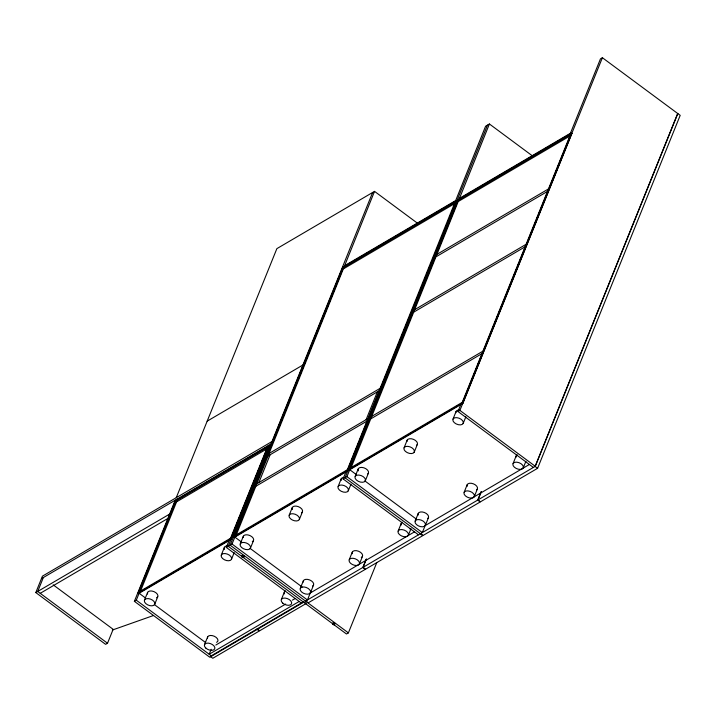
<?xml version="1.0" encoding="UTF-8"?>
<svg xmlns="http://www.w3.org/2000/svg" width="716" height="716" viewBox="0 0 716 716"><rect width="100%" height="100%" fill="white"/><g stroke="black" fill="none" stroke-linecap="round" stroke-linejoin="round"><path stroke-width="1.07" d="M53.181 584.847L113.146 629.319L107.525 643.237L105.61 644.355L35.8 592.58L42.432 576.165L271.999 441.521M43.336 577.543L37.715 591.461L107.525 643.237M303.602 602.21L209.779 657.234L134.384 601.324L175.241 500.18M176.261 497.674L276.868 248.64L374.531 191.369L417.616 223.32M138 593.358L175.501 500.565L268.258 446.158L268.679 446.471L231.187 539.264L138.421 593.671L138 593.358L230.767 538.951L268.258 446.158M138.421 593.671L175.912 500.878L268.679 446.471M134.384 601.324L136.3 600.196L139.387 592.544L139.808 592.857L177.299 500.063L177.156 499.052M144.525 600.008L147.612 592.356M154.665 604.402A5.531 3.213 22 0 0 148.293 598.603A5.531 3.213 22 0 0 145.822 603.606A5.531 3.213 22 0 0 154.665 604.402L157.753 596.75M221.325 554.954L224.421 547.301M301.687 603.328L226.292 547.418L229.38 539.766L229.8 540.07L267.292 447.276L267.158 446.274M269.073 445.146L228.207 546.29L346.472 634L348.388 632.872L376.741 562.695M372.615 192.488L230.122 545.171L348.388 632.872M233.747 537.206L342.794 267.301L456.62 200.543L457.032 200.856L347.985 470.752L234.168 537.519L233.747 537.206L347.573 470.448L456.62 200.543M234.168 537.519L343.215 267.614L457.032 200.856M226.292 547.418L232.038 544.044L235.125 536.391L235.546 536.705L374.531 191.369M258.879 482.575L270.12 454.75M231.465 559.357A5.531 3.213 22 0 0 225.093 553.558A5.531 3.213 22 0 0 222.631 558.552A5.531 3.213 22 0 0 231.465 559.357L234.168 552.663M240.263 543.847L243.35 536.195M204.561 644.525L207.649 636.882M250.403 548.25A5.531 3.213 22 0 0 244.031 542.451A5.531 3.213 22 0 0 241.56 547.445A5.531 3.213 22 0 0 250.403 548.25L253.491 540.598M211.184 649.278L209.179 654.254L299.172 601.467M289.192 515.153L292.289 507.501M299.333 519.548A5.531 3.213 22 0 0 292.969 513.748A5.531 3.213 22 0 0 290.499 518.742A5.531 3.213 22 0 0 299.333 519.548L302.429 511.895M281.361 599.48L284.458 591.828M338.131 486.45L341.219 478.798M366.109 419.683L377.35 391.858M418.493 534.825L343.098 478.906L346.186 471.253L346.607 471.567L485.591 126.231L489.413 123.984L532.498 155.936M300.299 588.373L303.396 580.721M487.507 125.103L345.014 477.787L420.408 533.697M348.638 469.821L457.685 199.916L571.502 133.158L571.923 133.471L462.876 403.368L349.05 470.126L348.638 469.821L462.455 403.054L571.502 133.158M349.05 470.126L458.097 200.229L571.923 133.471M343.098 478.906L346.929 476.659L350.017 469.007L350.437 469.32L489.413 123.984M348.271 490.845A5.531 3.213 22 0 0 341.899 485.054A5.531 3.213 22 0 0 339.429 490.048A5.531 3.213 22 0 0 348.271 490.845L350.974 484.15M355.154 476.462L358.242 468.81M310.78 591.685L307.433 599.963L232.038 544.044M310.44 592.776A5.531 3.213 22 0 0 304.067 586.977A5.531 3.213 22 0 0 301.597 591.971A5.531 3.213 22 0 0 310.44 592.776L313.527 585.124M365.294 480.866A5.531 3.213 22 0 0 358.922 475.066A5.531 3.213 22 0 0 356.452 480.06A5.531 3.213 22 0 0 365.294 480.866L368.382 473.213M349.238 559.67L352.326 552.027M404.084 447.769L407.18 440.116M359.369 564.074A5.531 3.213 22 0 0 353.006 558.274A5.531 3.213 22 0 0 350.536 563.268A5.531 3.213 22 0 0 359.369 564.074L362.466 556.422M305.517 601.082L362.86 567.457L366.198 559.178M420.194 533.823L422.709 535.684L365.581 569.193L363.066 567.332L366.413 559.053M414.224 452.163A5.531 3.213 22 0 0 407.851 446.363A5.531 3.213 22 0 0 405.39 451.357A5.531 3.213 22 0 0 414.224 452.163L417.312 444.511M398.168 530.977L401.264 523.324M453.022 419.066L456.11 411.414M533.384 467.441L457.98 411.521L461.077 403.869L461.498 404.182L570.545 134.277L570.124 133.973L600.473 58.846L602.389 57.719L680.2 115.348L537.6 468.3L480.472 501.809L477.957 499.947L481.304 491.668M408.308 535.371A5.531 3.213 22 0 0 401.936 529.572A5.531 3.213 22 0 0 399.465 534.575A5.531 3.213 22 0 0 408.308 535.371L411.011 528.677M415.19 520.988L418.278 513.336M457.98 411.521L459.896 410.402L602.389 57.719M463.163 423.46A5.531 3.213 22 0 0 456.79 417.67A5.531 3.213 22 0 0 454.32 422.664A5.531 3.213 22 0 0 463.163 423.46L465.865 416.766M425.662 524.3L422.324 532.579L346.929 476.659M425.331 525.392A5.531 3.213 22 0 0 418.958 519.592A5.531 3.213 22 0 0 416.488 524.586A5.531 3.213 22 0 0 425.331 525.392L428.419 517.74M464.12 492.286L467.217 484.634M474.26 496.689A5.531 3.213 22 0 0 467.888 490.89A5.531 3.213 22 0 0 465.427 495.884A5.531 3.213 22 0 0 474.26 496.689L477.357 489.037M363.066 567.332L477.742 500.072L481.089 491.794M513.059 463.592L516.147 455.94M523.199 467.987A5.531 3.213 22 0 0 516.827 462.187A5.531 3.213 22 0 0 514.357 467.19A5.531 3.213 22 0 0 523.199 467.987L525.902 461.292M677.685 113.477L535.085 466.438L537.6 468.3M477.957 499.947L535.3 466.313L677.784 113.638M344.459 265.797L455.519 200.659M459.341 198.413L570.401 133.274M343.859 268.616L454.92 203.469M458.75 201.223L569.811 136.085M437.395 254.09L548.447 188.952M436.384 256.596L547.436 191.458M207.175 421.16L302.913 364.999M415.02 309.464L526.081 244.326M414.009 311.97L525.07 246.832M41.421 578.671L270.988 444.027M176.566 501.871L266.567 449.084M269.216 453.371L380.277 388.233M268.205 455.877L379.265 390.73M35.8 592.58L169.62 514.088M40.23 593.322L168.287 518.214M256.963 483.694L368.024 418.556M371.855 416.309L482.915 351.171M255.952 486.2L367.013 421.062M370.843 418.815L481.895 353.677M140.533 591.049L230.534 538.262M236.28 534.897L347.341 469.759M351.162 467.512L462.223 402.374M215.82 645.044L285.711 604.053M292.414 600.124L295.287 598.442M310.243 593L414.6 531.8M425.134 525.616L529.491 464.416M112.287 630.071L153.421 615.536M457.685 199.916L458.133 200.274L571.824 133.588L571.413 133.283L462.429 403.01L462.849 403.323M342.794 267.301L343.215 267.614L456.942 200.972L456.522 200.668L347.537 470.394L347.985 470.752M342.821 267.345L343.241 267.659L234.257 537.394L233.846 537.081M459.896 410.402L535.3 466.313M477.742 500.072L480.257 501.934L423.129 535.434L420.623 533.572M349.739 469.705L356.022 474.368M364.999 481.018L416.157 518.966M268.581 446.587L268.16 446.274L230.74 538.906L231.152 539.22L230.767 538.951M362.86 567.457L365.366 569.318L308.247 602.818L305.732 600.957M234.848 537.09L242.026 542.415M250.108 548.402L302.161 587.013M175.501 500.565L175.948 500.923M139.11 593.242L145.393 597.905M154.361 604.555L205.528 642.503M136.3 600.196L211.694 656.116M207.506 638.207A5.531 3.213 22 0 1 214.29 636.255A5.531 3.213 22 0 1 216.608 642.342M147.568 594.047A5.531 3.213 22 0 1 153.994 591.622A5.531 3.213 22 0 1 156.571 597.815M284.565 593.895A5.531 3.213 22 0 1 285.335 590.924M224.529 549.369A5.531 3.213 22 0 1 227.232 545.887M358.349 470.877A5.531 3.213 22 0 1 363.889 467.808A5.531 3.213 22 0 1 367.773 473.938M455.967 412.738A5.531 3.213 22 0 1 459.421 409.991M407.028 441.441A5.531 3.213 22 0 1 413.588 439.391A5.531 3.213 22 0 1 416.435 445.415M418.233 515.037A5.531 3.213 22 0 1 424.194 512.423A5.531 3.213 22 0 1 427.81 518.465M516.003 457.264A5.531 3.213 22 0 1 517.337 454.875M467.163 486.334A5.531 3.213 22 0 1 473.365 483.81A5.531 3.213 22 0 1 476.471 489.941M243.207 537.528A5.531 3.213 22 0 1 250 535.577A5.531 3.213 22 0 1 252.309 541.663M341.174 480.49A5.531 3.213 22 0 1 344.038 477.375M292.397 509.559A5.531 3.213 22 0 1 298.169 506.57A5.531 3.213 22 0 1 301.543 512.799M303.244 582.054A5.531 3.213 22 0 1 309.804 580.005A5.531 3.213 22 0 1 312.65 586.028M410.214 528.784A5.531 3.213 22 0 1 409.865 528.918M401.211 525.016A5.531 3.213 22 0 1 402.446 522.259M352.281 553.719A5.531 3.213 22 0 1 358.707 551.293A5.531 3.213 22 0 1 361.285 557.487M256.758 629.149L210.271 656.42L212.786 658.281L259.273 631.011L256.758 629.149M303.673 601.637L257.187 628.899L259.693 630.769L306.188 603.498L303.673 601.637M242.375 556.368A1.11 0.644 22 0 0 244.138 556.52A1.11 0.644 22 0 0 242.867 555.365A1.11 0.644 22 0 0 242.375 556.368M242.089 557.057A1.11 0.644 22 0 0 243.861 557.218A1.11 0.644 22 0 0 242.59 556.063A1.11 0.644 22 0 0 242.089 557.057M333.128 623.672A1.11 0.644 22 0 0 334.891 623.833A1.11 0.644 22 0 0 333.62 622.669A1.11 0.644 22 0 0 333.128 623.672M332.851 624.361A1.11 0.644 22 0 0 334.614 624.522A1.11 0.644 22 0 0 333.343 623.368A1.11 0.644 22 0 0 332.851 624.361M205.859 648.123A5.531 3.213 22 0 0 214.702 648.929A5.531 3.213 22 0 0 208.329 643.129A5.531 3.213 22 0 0 205.859 648.123M282.668 603.078A5.531 3.213 22 0 0 291.502 603.883A5.531 3.213 22 0 0 285.138 598.084A5.531 3.213 22 0 0 282.668 603.078"/></g></svg>
